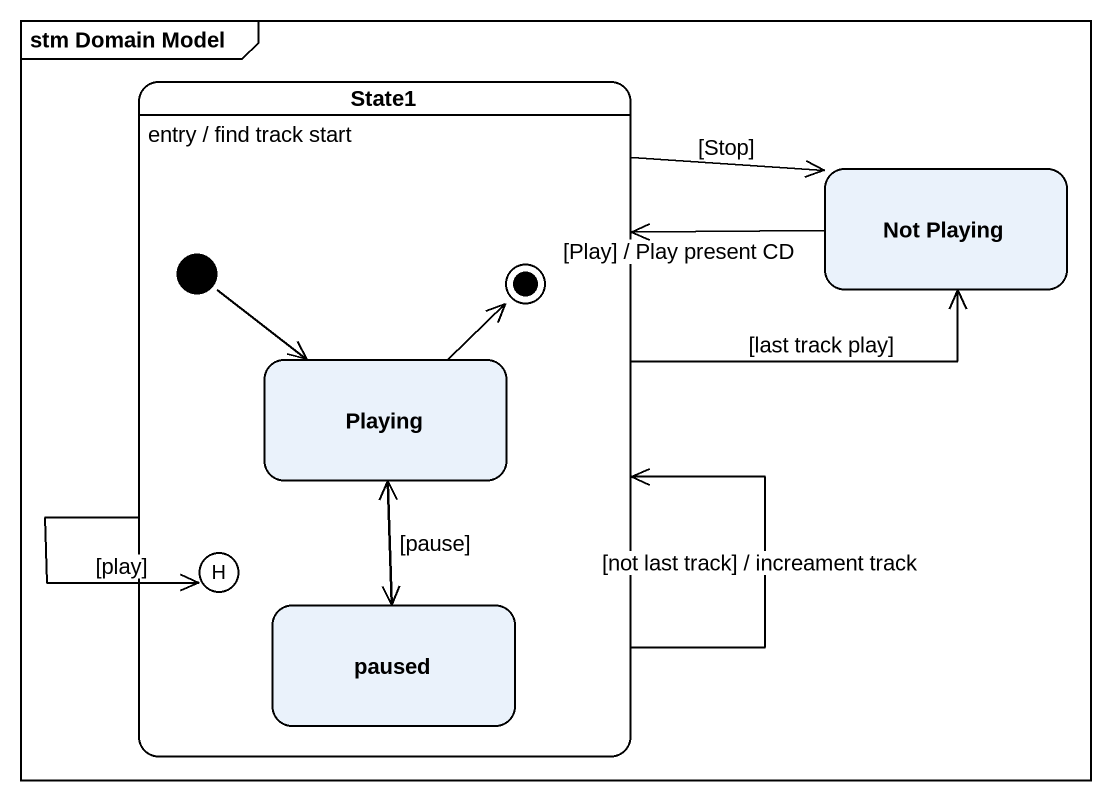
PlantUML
@startuml
mainframe stm Domain Model
hide empty description
state State1 {
  state Playing
  state history1 <<history>>
  state paused
  [*] --> Playing
  Playing -up-> [*]
}
State1 : entry / find track start
state "Not Playing" as Not_Playing
State1 --> State1 : [not last track] / increament track
State1 -right-> Not_Playing : [last track play]
State1 -right-> Not_Playing : [Stop]
State1 --> history1 : [play]
Not_Playing -left-> State1 : [Play] / Play present CD
Playing --> paused : [pause]
paused -up-> Playing
@enduml
